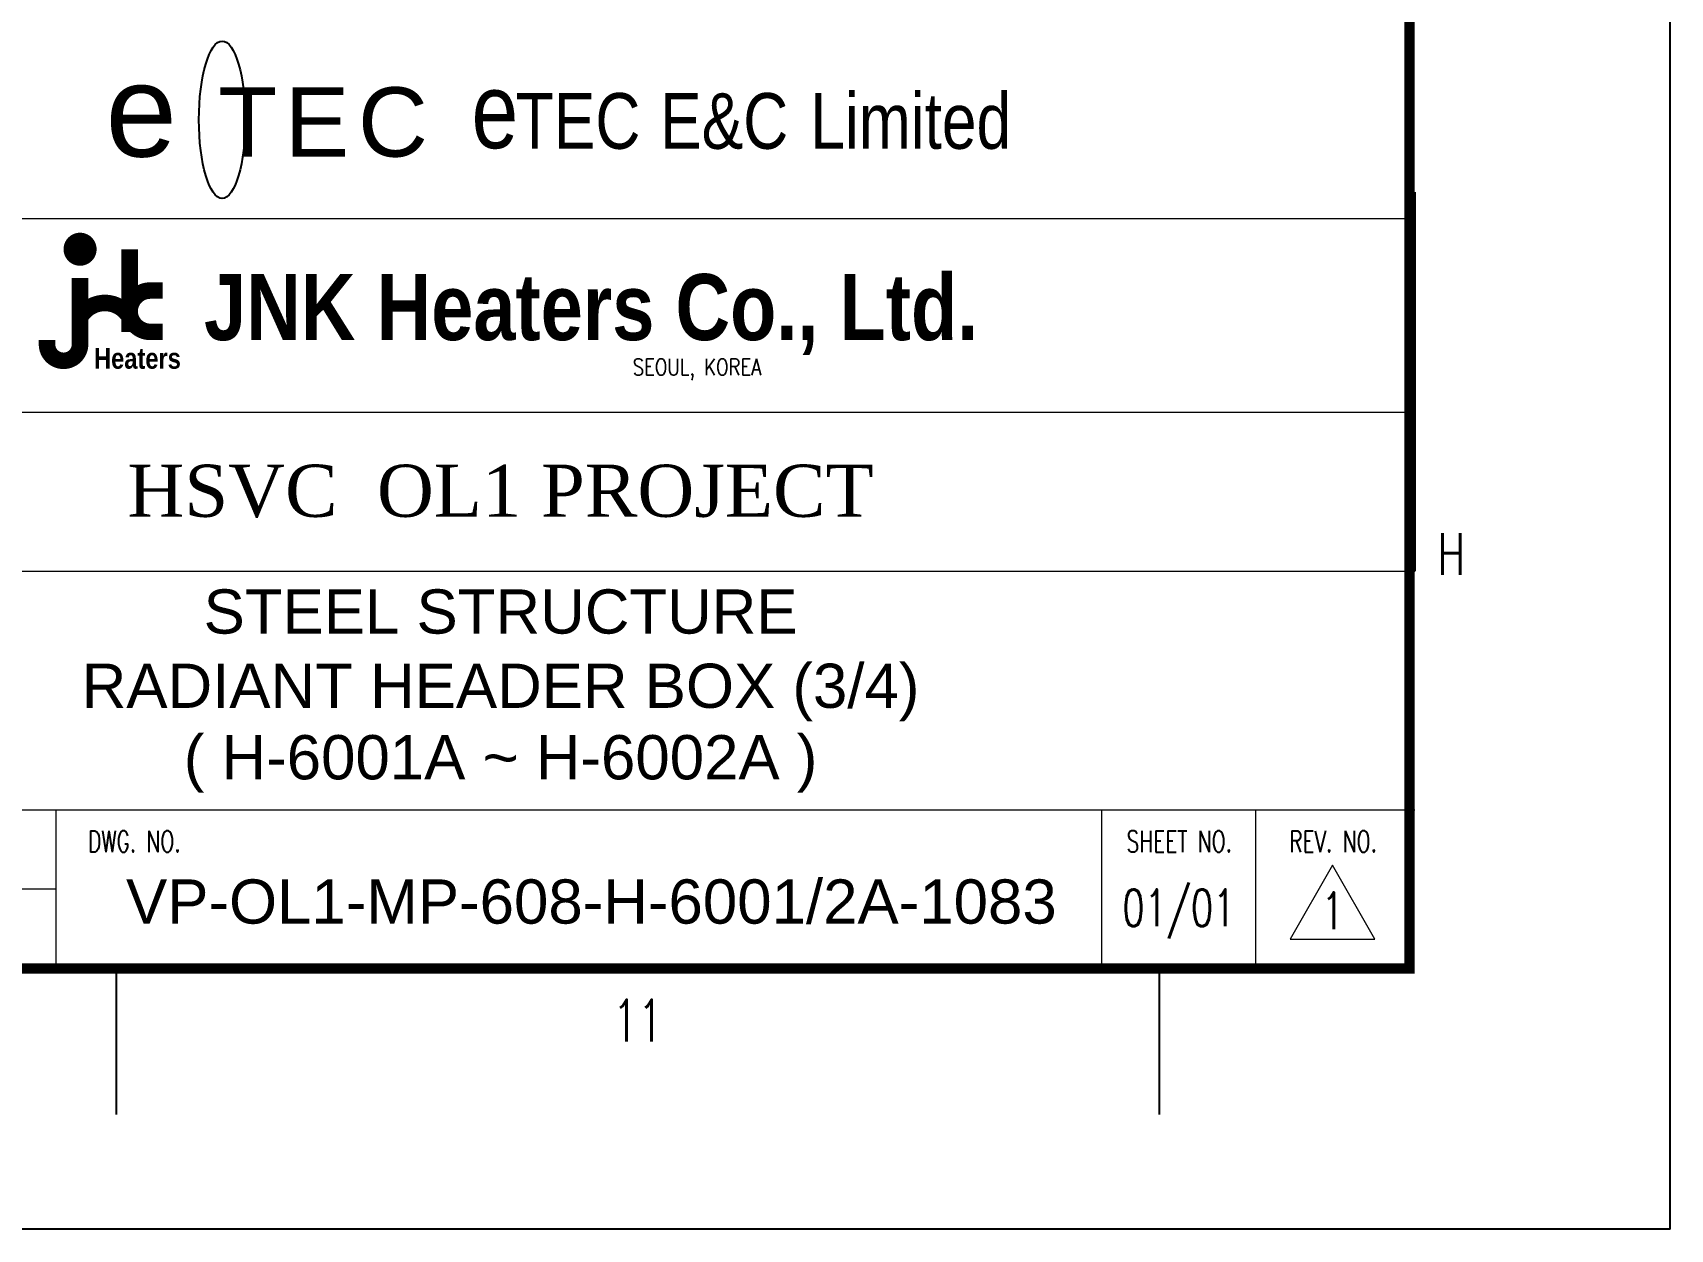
# Model space of a CAD drawing. Header units: millimetres. Extents: x 0 to 232280, y -26939 to 23794.
# Drawn here: x 48334 to 51666, y -20656 to -18221 of the extents above; entities that cross this region are included whole.
import ezdxf
from ezdxf.enums import TextEntityAlignment as Align

# ---------------------------------------------------------------- set-up
doc = ezdxf.new("R2010")
doc.units = ezdxf.units.MM
doc.header["$LTSCALE"] = 30
for name, color, linetype in [('BODER', 7, 'Continuous'), ('border', 130, 'Continuous'), ('CON-R', 1, 'Continuous'), ('CON-Y', 2, 'Continuous'), ('FORM', 7, 'Continuous')]:
    doc.layers.add(name, color=color, linetype=linetype)
doc.styles.add('Arial', font='arial.ttf', dxfattribs={"height": 0.2})
doc.styles.add('Logo', font='ARIALNB.TTF', dxfattribs={"width": 0.8})
doc.styles.add('ROMANS', font='ROMANS.shx', dxfattribs={"width": 0.8})
doc.styles.add('SIMPLEX', font='simplex.shx', dxfattribs={"width": 0.8})
doc.styles.add('time', font='times.ttf', dxfattribs={"height": 5})
doc.styles.add('USER1', font='swiss.ttf', dxfattribs={"width": 0.8, "height": 5})

# ---------------------------------------------------------------- blocks, each defined once
blk = doc.blocks.new('etc')
at = {"color": 3}
blk.add_ellipse((25.31, -6.18), major_axis=(0, 5.34), ratio=0.29564, dxfattribs=at)
at = {"color": 6, "style": 'USER1'}
for s, height, p in [('e', 6.25, (17.39, -8.68)), ('T', 4.7, (25.03, -8.68)), ('E', 4.7, (29.55, -8.68)), ('C', 4.7, (34.52, -8.68))]:
    blk.add_text(s, height=height, dxfattribs=at).set_placement(p)
at = {"color": 4, "style": 'USER1', "width": 0.8}
for s, height, p in [('e', 5.1, (42.22, -8.11)), ('TEC', 3.781, (45.22, -8.15)), ('E&C', 3.781, (55.01, -8.15)), ('Limited', 3.781, (65.2, -8.15))]:
    blk.add_text(s, height=height, dxfattribs=at).set_placement(p)
blk = doc.blocks.new('TITLE')
at = {"color": 7}
for p, q in [((841, 0), (841, 594.85)), ((823.67, 70.34), (823.67, 44.64)), ((735.61, 17.68), (735.61, 7.78)), ((806.34, 17.68), (806.34, 7.78)), ((841, 0), (0, 0))]:
    blk.add_line(p, q, dxfattribs=at)
at = {"color": 7, "lineweight": 0}
for p, q in [((699.67, 44.64), (823.67, 44.64)), ((699.67, 44.64), (823.67, 44.64)), ((699.67, 44.64), (823.67, 44.64)), ((699.67, 28.46), (823.67, 28.46)), ((731.53, 17.68), (731.53, 28.46)), ((802.46, 17.68), (802.46, 28.46)), ((812.89, 17.68), (812.89, 28.46)), ((731.53, 23.07), (699.67, 23.07))]:
    blk.add_line(p, q, dxfattribs=at)
at = {"color": 7, "const_width": 0.707}
for points in [[(823.32, 17.33), (823.32, 577.17)], [(28.29, 17.68), (823.67, 17.68)]]:
    blk.add_lwpolyline(points, dxfattribs=at)
at = {"color": 7, "lineweight": 0}
blk.add_lwpolyline([(820.97, 19.68), (818.1, 24.7), (815.23, 19.68)], close=True, dxfattribs=at)
at = {"layer": 'border', "color": 7, "linetype": 'Continuous', "lineweight": 0}
for p, q in [((699.67, 68.57), (823.67, 68.57)), ((699.67, 55.42), (823.67, 55.42))]:
    blk.add_line(p, q, dxfattribs=at)
blk.add_blockref('etc', (717.48, 81.44))
at = {"lineweight": 0, "style": 'time'}
blk.add_text('HSVC  OL1 PROJECT', height=3.5366, dxfattribs=at).set_placement((761.67, 48.33), align=Align.CENTER)
at = {"color": 7, "style": 'ROMANS', "width": 0.7}
for s, height, p in [('H', 2.83, (826.15, 45.8)), ('11', 2.829, (770.98, 14.15))]:
    blk.add_text(s, height=height, dxfattribs=at).set_placement(p, align=Align.MIDDLE)
at = {"color": 7, "lineweight": 0, "style": 'ROMANS', "width": 0.7}
blk.add_text('DWG. NO.', height=1.438, dxfattribs=at).set_placement((733.68, 25.59))
for s, p in [('SHEET NO.', (807.7, 25.59)), ('REV. NO.', (818.13, 25.59))]:
    blk.add_text(s, height=1.438, dxfattribs=at).set_placement(p, align=Align.CENTER)
at = {"layer": 'BODER', "color": 7, "style": 'ROMANS', "width": 0.7}
blk.add_text('01/01', height=2.5, dxfattribs=at).set_placement((807.67, 21.62), align=Align.MIDDLE)
blk = doc.blocks.new('JNKLOGO')
at = {"layer": 'FORM', "color": 1, "const_width": 20}
blk.add_lwpolyline([(5218.1, 519.6, 1), (5238.1, 519.6, 1)], format="xyb", close=True, dxfattribs=at)
blk.add_lwpolyline([(5288.1, 519.6), (5288.1, 419.6)], dxfattribs=at)
for points in [[(5188.1, 409.6), (5188.1, 404.6, 1), (5228.1, 404.6), (5228.1, 484.6)], [(5328.1, 469.6), (5313.1, 469.6, 1), (5313.1, 419.6), (5328.1, 419.6)], [(5288.1, 437.1, 0.583333), (5228.1, 437.1, 0.583333)]]:
    blk.add_lwpolyline(points, format="xyb", dxfattribs=at)
at = {"layer": 'FORM', "color": 1, "style": 'Logo'}
for s, height, p in [('JNK Heaters Co., Ltd.', 80, (5378.1, 409.6)), ('Heaters', 25, (5245, 375))]:
    blk.add_text(s, height=height, dxfattribs=at).set_placement(p)

msp = doc.modelspace()

# ---------------------------------------------------------------- block references
at = {"linetype": 'ByBlock', "xscale": 29.99999999699995, "yscale": 29.99999999699995, "zscale": 29.99999999699995}
msp.add_blockref('TITLE', (26436.11, -20655.88), dxfattribs=at)
at = {"layer": 'CON-R', "xscale": 1.681680000000123, "yscale": 1.681680000000123, "zscale": 1.681680000000123}
msp.add_blockref('JNKLOGO', (39638.67, -19535.36), dxfattribs=at)

# ---------------------------------------------------------------- texts
at = {"layer": 'BODER', "color": 7, "style": 'Arial'}
for s, p in [('STEEL STRUCTURE', (49286.23, -19398.74)), ('RADIANT HEADER BOX (3/4)', (49286.23, -19561.05)), ('( H-6001A ~ H-6002A )', (49286.23, -19706.49))]:
    msp.add_text(s, height=90, dxfattribs=at).set_placement(p, align=Align.MIDDLE)
msp.add_text('VP-OL1-MP-608-H-6001/2A-1083', height=90, dxfattribs=at).set_placement((49470.98, -20033.94), align=Align.CENTER)
at = {"layer": 'BODER', "color": 7, "style": 'ROMANS', "width": 0.7}
msp.add_text('1', height=75, dxfattribs=at).set_placement((50979.11, -20007.43), align=Align.MIDDLE)
at = {"layer": 'CON-Y', "style": 'SIMPLEX', "width": 0.8}
msp.add_text('SEOUL, KOREA', height=33.6336, dxfattribs=at).set_placement((49555.25, -18918.03))

doc.saveas('drawing.dxf')
